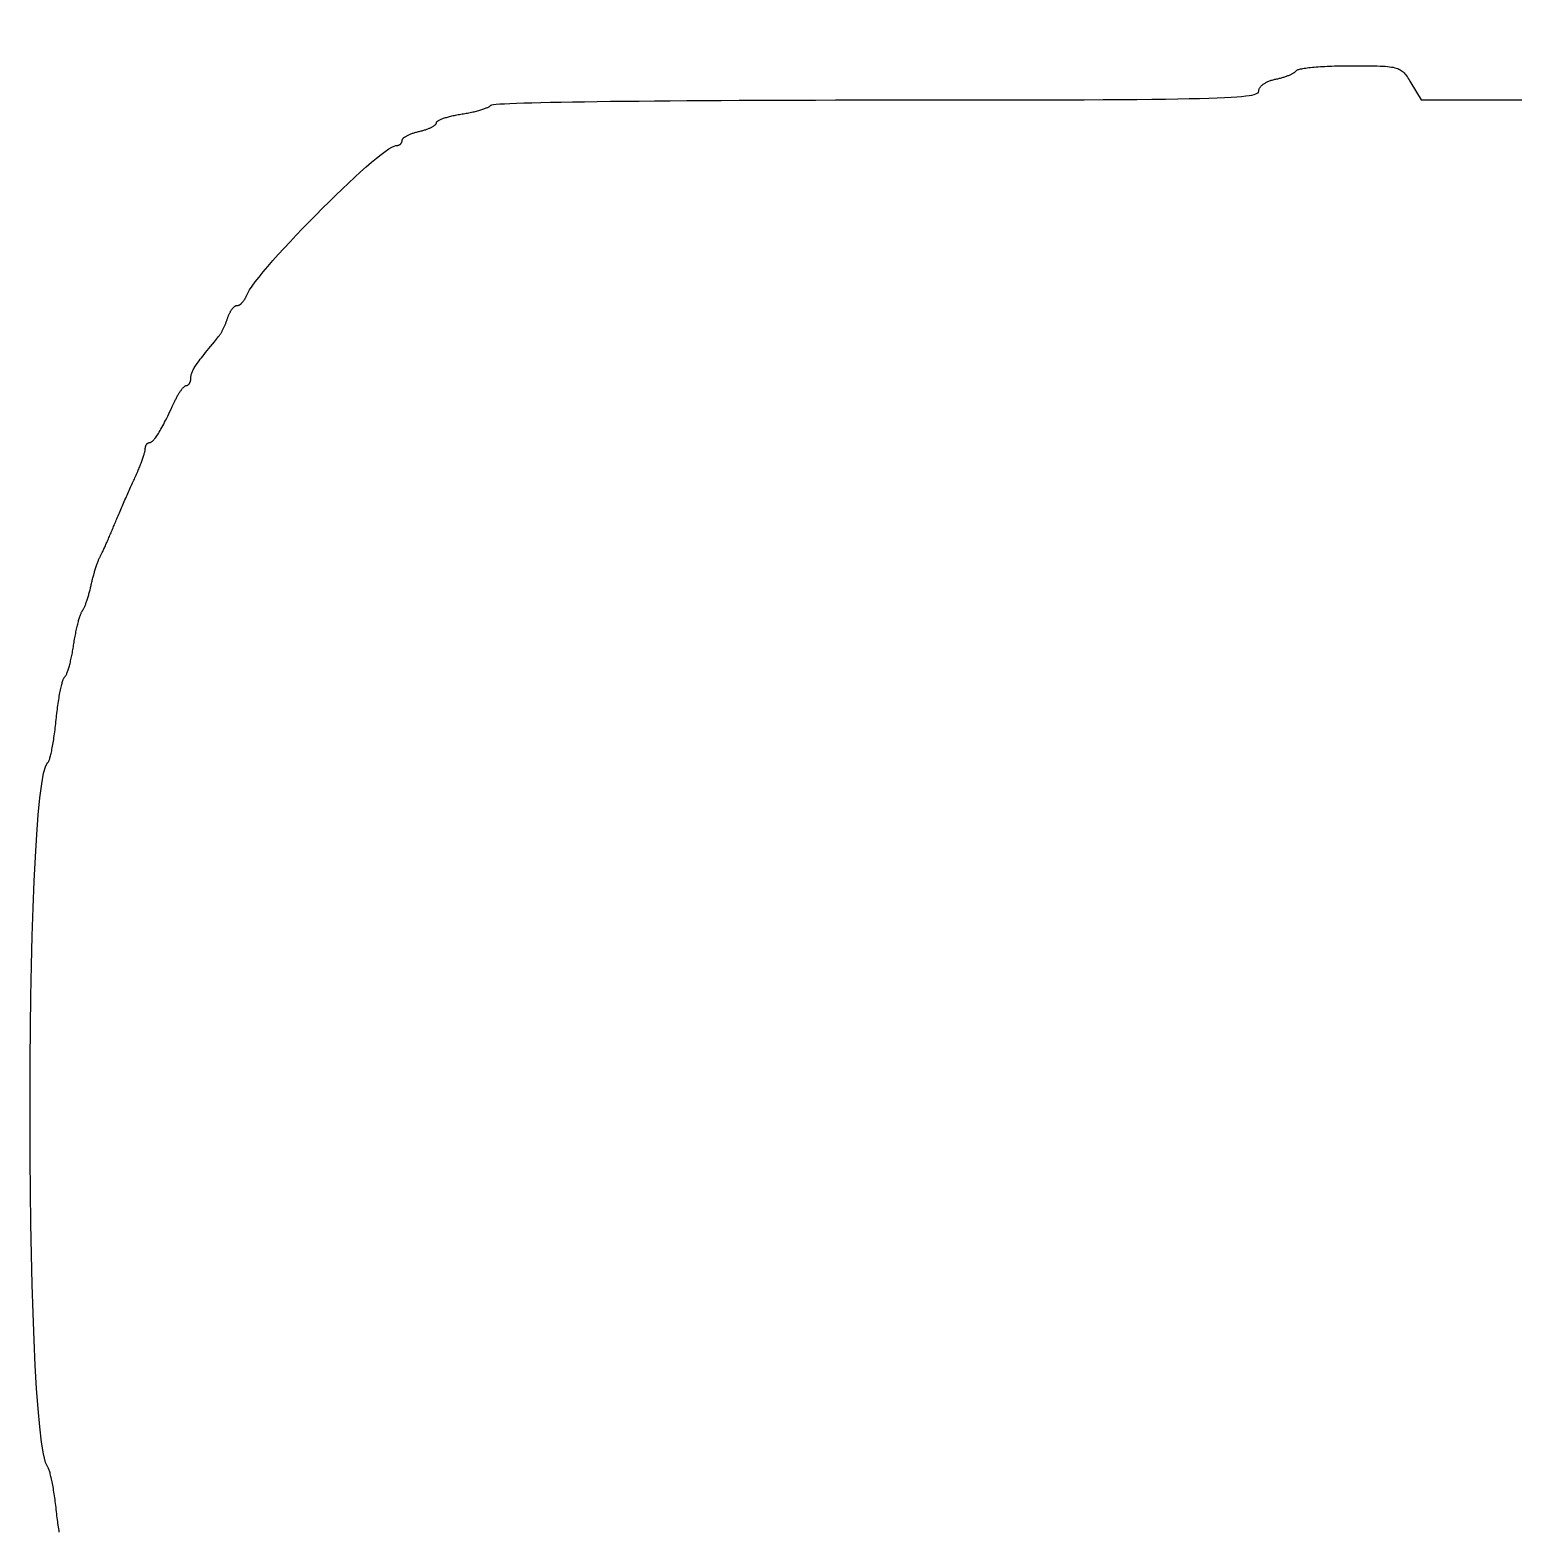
# Model space of a CAD drawing. Extents: x 30.9 to 78.4, y 89.6 to 108.4.
# Drawn here: x 33.6 to 42.53, y 98.44 to 107.47 of the extents above; entities that cross this region are included whole.
import ezdxf

# ---------------------------------------------------------------- set-up
doc = ezdxf.new("R2010")
doc.units = 0
doc.layers.get('0').update_dxf_attribs({"linetype": 'CONTINUOUS'})

msp = doc.modelspace()

# ---------------------------------------------------------------- linework, layer by layer
at = {"color": 7}
for points in [[(41.9101, 107.15), (41.971, 107.0469), (47.1515, 107.0469), (52.332, 107.0469), (52.3374, 107.4678)], [(41.098, 107.1725), (41.1035, 107.1736), (41.109, 107.1748), (41.1145, 107.1761), (41.1199, 107.1774), (41.1253, 107.1788), (41.1306, 107.1803), (41.1359, 107.1818), (41.1411, 107.1833), (41.1462, 107.1849), (41.1512, 107.1865), (41.1561, 107.1881), (41.1609, 107.1898), (41.1656, 107.1915), (41.1701, 107.1933), (41.1746, 107.195), (41.1789, 107.1968), (41.183, 107.1986), (41.187, 107.2004), (41.1908, 107.2022), (41.1944, 107.204), (41.1979, 107.2058), (41.2011, 107.2077), (41.2042, 107.2095), (41.207, 107.2112), (41.2096, 107.213), (41.212, 107.2148), (41.2142, 107.2165), (41.2161, 107.2182), (41.2178, 107.2199), (41.2192, 107.2215), (41.2203, 107.2232)], [(41.2203, 107.2232), (41.2217, 107.2247), (41.2239, 107.2263), (41.2269, 107.2278), (41.2307, 107.2294), (41.2353, 107.2308), (41.2406, 107.2323), (41.2466, 107.2337), (41.2533, 107.2351), (41.2606, 107.2365), (41.2686, 107.2378), (41.2772, 107.2391), (41.2864, 107.2403), (41.2962, 107.2415), (41.3065, 107.2427), (41.3174, 107.2438), (41.3287, 107.2448), (41.3406, 107.2458), (41.3529, 107.2467), (41.3656, 107.2476), (41.3787, 107.2485), (41.3923, 107.2492), (41.4062, 107.2499), (41.4204, 107.2506), (41.435, 107.2511), (41.4499, 107.2516), (41.465, 107.2521), (41.4804, 107.2524), (41.496, 107.2527), (41.5118, 107.2529), (41.5278, 107.253), (41.544, 107.2531)], [(41.544, 107.2531), (41.5724, 107.2531), (41.599, 107.253), (41.6238, 107.253), (41.647, 107.2528), (41.6686, 107.2526), (41.6887, 107.2523), (41.7074, 107.2518), (41.7246, 107.2512), (41.7406, 107.2504), (41.7554, 107.2494), (41.769, 107.2483), (41.7815, 107.2469), (41.7931, 107.2452), (41.8037, 107.2433), (41.8134, 107.2411), (41.8223, 107.2386), (41.8305, 107.2357), (41.8381, 107.2325), (41.8451, 107.229), (41.8516, 107.225), (41.8576, 107.2207), (41.8633, 107.2159), (41.8687, 107.2106), (41.8739, 107.2049), (41.8789, 107.1987), (41.8839, 107.192), (41.8889, 107.1847), (41.8939, 107.1769), (41.8991, 107.1686), (41.9045, 107.1596), (41.9101, 107.15)], [(40.9942, 107.0993), (40.9944, 107.1023), (40.9947, 107.1053), (40.9954, 107.1082), (40.9963, 107.1112), (40.9975, 107.1141), (40.9988, 107.117), (41.0005, 107.1199), (41.0023, 107.1228), (41.0044, 107.1256), (41.0067, 107.1284), (41.0093, 107.1311), (41.012, 107.1338), (41.015, 107.1365), (41.0181, 107.1391), (41.0215, 107.1416), (41.025, 107.1441), (41.0288, 107.1466), (41.0327, 107.1489), (41.0368, 107.1512), (41.041, 107.1535), (41.0455, 107.1557), (41.0501, 107.1577), (41.0548, 107.1597), (41.0597, 107.1617), (41.0648, 107.1635), (41.07, 107.1652), (41.0753, 107.1669), (41.0808, 107.1685), (41.0864, 107.1699), (41.0922, 107.1712), (41.098, 107.1725)], [(36.3757, 107.0165), (36.3798, 107.0182), (36.39, 107.0198), (36.4062, 107.0214), (36.4282, 107.023), (36.4559, 107.0245), (36.4891, 107.026), (36.5277, 107.0274), (36.5716, 107.0289), (36.6205, 107.0303), (36.6744, 107.0316), (36.7331, 107.0329), (36.7965, 107.0342), (36.8644, 107.0354), (36.9366, 107.0365), (37.0131, 107.0376), (37.0937, 107.0387), (37.1782, 107.0397), (37.2665, 107.0406), (37.3585, 107.0415), (37.4539, 107.0423), (37.5528, 107.0431), (37.6548, 107.0438), (37.76, 107.0444), (37.868, 107.045), (37.9789, 107.0455), (38.0923, 107.0459), (38.2083, 107.0463), (38.3267, 107.0466), (38.4472, 107.0468), (38.5698, 107.0469), (38.6943, 107.0469)], [(38.6943, 107.0469), (38.8861, 107.047), (39.067, 107.047), (39.2375, 107.0471), (39.3978, 107.0473), (39.5483, 107.0475), (39.6891, 107.0479), (39.8207, 107.0482), (39.9434, 107.0487), (40.0574, 107.0493), (40.163, 107.05), (40.2607, 107.0507), (40.3505, 107.0516), (40.433, 107.0526), (40.5083, 107.0538), (40.5768, 107.055), (40.6388, 107.0564), (40.6946, 107.058), (40.7444, 107.0597), (40.7887, 107.0616), (40.8277, 107.0636), (40.8617, 107.0659), (40.891, 107.0683), (40.9159, 107.0709), (40.9367, 107.0737), (40.9538, 107.0767), (40.9674, 107.0799), (40.9779, 107.0833), (40.9855, 107.087), (40.9905, 107.0908), (40.9934, 107.095), (40.9942, 107.0993)], [(36.0468, 106.9101), (36.047, 106.9117), (36.0477, 106.9134), (36.0487, 106.915), (36.0502, 106.9168), (36.052, 106.9185), (36.0543, 106.9203), (36.0569, 106.9221), (36.0598, 106.9239), (36.0631, 106.9257), (36.0668, 106.9276), (36.0708, 106.9294), (36.075, 106.9313), (36.0796, 106.9332), (36.0845, 106.935), (36.0897, 106.9369), (36.0951, 106.9387), (36.1008, 106.9406), (36.1068, 106.9424), (36.113, 106.9442), (36.1194, 106.946), (36.126, 106.9477), (36.1328, 106.9494), (36.1399, 106.9511), (36.1471, 106.9528), (36.1545, 106.9544), (36.162, 106.9559), (36.1697, 106.9574), (36.1776, 106.9589), (36.1856, 106.9603), (36.1937, 106.9616), (36.2019, 106.9629)], [(36.2019, 106.9629), (36.2101, 106.9642), (36.2183, 106.9655), (36.2264, 106.9669), (36.2344, 106.9684), (36.2423, 106.9699), (36.2501, 106.9715), (36.2578, 106.9731), (36.2654, 106.9747), (36.2728, 106.9765), (36.2801, 106.9782), (36.2872, 106.98), (36.2942, 106.9818), (36.3009, 106.9836), (36.3075, 106.9854), (36.3138, 106.9873), (36.3199, 106.9892), (36.3257, 106.9911), (36.3313, 106.993), (36.3367, 106.9949), (36.3417, 106.9968), (36.3465, 106.9987), (36.351, 107.0006), (36.3552, 107.0024), (36.359, 107.0043), (36.3625, 107.0061), (36.3656, 107.008), (36.3684, 107.0097), (36.3708, 107.0115), (36.3728, 107.0132), (36.3745, 107.0149), (36.3757, 107.0165)], [(35.8407, 106.8037), (35.8408, 106.8054), (35.8413, 106.8072), (35.842, 106.8089), (35.8429, 106.8108), (35.8442, 106.8126), (35.8456, 106.8145), (35.8474, 106.8163), (35.8493, 106.8183), (35.8515, 106.8202), (35.854, 106.8221), (35.8566, 106.824), (35.8594, 106.826), (35.8625, 106.8279), (35.8657, 106.8298), (35.8692, 106.8317), (35.8728, 106.8336), (35.8766, 106.8355), (35.8805, 106.8374), (35.8847, 106.8392), (35.8889, 106.841), (35.8933, 106.8428), (35.8979, 106.8446), (35.9025, 106.8463), (35.9073, 106.8479), (35.9123, 106.8495), (35.9173, 106.8511), (35.9224, 106.8526), (35.9276, 106.854), (35.9329, 106.8554), (35.9383, 106.8567), (35.9438, 106.858)], [(35.9438, 106.858), (35.9492, 106.8592), (35.9546, 106.8605), (35.9599, 106.8619), (35.9651, 106.8633), (35.9702, 106.8648), (35.9753, 106.8663), (35.9802, 106.8679), (35.985, 106.8695), (35.9896, 106.8712), (35.9942, 106.8729), (35.9986, 106.8746), (36.0029, 106.8763), (36.007, 106.8781), (36.0109, 106.8799), (36.0147, 106.8817), (36.0183, 106.8836), (36.0218, 106.8854), (36.025, 106.8872), (36.0281, 106.8891), (36.0309, 106.8909), (36.0336, 106.8928), (36.036, 106.8946), (36.0382, 106.8964), (36.0401, 106.8982), (36.0419, 106.9), (36.0434, 106.9018), (36.0446, 106.9035), (36.0456, 106.9052), (36.0463, 106.9069), (36.0467, 106.9085), (36.0468, 106.9101)], [(34.9034, 105.869), (34.911, 105.8849), (34.9226, 105.9043), (34.938, 105.927), (34.957, 105.9528), (34.9792, 105.9812), (35.0045, 106.0121), (35.0324, 106.0452), (35.0628, 106.0801), (35.0954, 106.1167), (35.1299, 106.1546), (35.1659, 106.1936), (35.2033, 106.2334), (35.2418, 106.2737), (35.2811, 106.3142), (35.3209, 106.3547), (35.3609, 106.3949), (35.4009, 106.4345), (35.4406, 106.4732), (35.4797, 106.5108), (35.518, 106.547), (35.5551, 106.5814), (35.5908, 106.6139), (35.6248, 106.6442), (35.6569, 106.6719), (35.6867, 106.6968), (35.714, 106.7187), (35.7385, 106.7372), (35.76, 106.752), (35.7781, 106.763), (35.7926, 106.7698), (35.8032, 106.7721)], [(35.8032, 106.7721), (35.8052, 106.7721), (35.8072, 106.7723), (35.8091, 106.7725), (35.811, 106.7728), (35.8129, 106.7731), (35.8147, 106.7736), (35.8165, 106.7741), (35.8182, 106.7747), (35.8199, 106.7754), (35.8216, 106.7762), (35.8232, 106.777), (35.8247, 106.7778), (35.8262, 106.7788), (35.8276, 106.7798), (35.829, 106.7808), (35.8303, 106.7819), (35.8316, 106.7831), (35.8328, 106.7843), (35.8339, 106.7856), (35.8349, 106.7869), (35.8359, 106.7882), (35.8367, 106.7896), (35.8375, 106.7911), (35.8383, 106.7925), (35.8389, 106.794), (35.8394, 106.7956), (35.8399, 106.7972), (35.8402, 106.7988), (35.8405, 106.8004), (35.8406, 106.802), (35.8407, 106.8037)], [(34.8477, 105.8101), (34.8495, 105.8102), (34.8513, 105.8104), (34.8532, 105.8108), (34.8551, 105.8114), (34.857, 105.8121), (34.8589, 105.8129), (34.8609, 105.8139), (34.8629, 105.815), (34.8649, 105.8163), (34.8668, 105.8177), (34.8688, 105.8192), (34.8708, 105.8208), (34.8728, 105.8225), (34.8748, 105.8244), (34.8768, 105.8264), (34.8787, 105.8284), (34.8807, 105.8306), (34.8826, 105.8328), (34.8845, 105.8352), (34.8863, 105.8376), (34.8881, 105.8402), (34.8899, 105.8428), (34.8916, 105.8454), (34.8933, 105.8482), (34.8949, 105.851), (34.8965, 105.8538), (34.898, 105.8568), (34.8995, 105.8597), (34.9009, 105.8628), (34.9022, 105.8658), (34.9034, 105.869)], [(34.7909, 105.7354), (34.7922, 105.7394), (34.7936, 105.7433), (34.795, 105.7471), (34.7965, 105.7509), (34.7981, 105.7546), (34.7997, 105.7582), (34.8014, 105.7618), (34.8032, 105.7653), (34.8049, 105.7687), (34.8068, 105.772), (34.8086, 105.7752), (34.8105, 105.7782), (34.8125, 105.7812), (34.8144, 105.7841), (34.8164, 105.7868), (34.8184, 105.7895), (34.8204, 105.7919), (34.8224, 105.7943), (34.8244, 105.7965), (34.8265, 105.7986), (34.8285, 105.8005), (34.8305, 105.8022), (34.8325, 105.8038), (34.8345, 105.8053), (34.8365, 105.8065), (34.8384, 105.8076), (34.8404, 105.8085), (34.8423, 105.8092), (34.8441, 105.8097), (34.8459, 105.81), (34.8477, 105.8101)], [(34.7364, 105.6238), (34.7381, 105.6258), (34.7398, 105.6281), (34.7415, 105.6305), (34.7433, 105.6331), (34.7451, 105.6358), (34.747, 105.6387), (34.7488, 105.6417), (34.7507, 105.6448), (34.7526, 105.6481), (34.7545, 105.6515), (34.7565, 105.655), (34.7584, 105.6586), (34.7603, 105.6623), (34.7623, 105.666), (34.7642, 105.6699), (34.7661, 105.6738), (34.768, 105.6778), (34.7699, 105.6818), (34.7717, 105.6859), (34.7736, 105.69), (34.7754, 105.6941), (34.7771, 105.6983), (34.7789, 105.7025), (34.7805, 105.7067), (34.7822, 105.7108), (34.7838, 105.715), (34.7853, 105.7192), (34.7868, 105.7233), (34.7883, 105.7274), (34.7896, 105.7314), (34.7909, 105.7354)], [(34.5695, 105.3754), (34.5696, 105.3793), (34.5698, 105.3832), (34.5703, 105.3872), (34.5709, 105.3912), (34.5718, 105.3953), (34.573, 105.3996), (34.5744, 105.404), (34.5761, 105.4085), (34.5781, 105.4133), (34.5804, 105.4182), (34.5831, 105.4235), (34.5861, 105.429), (34.5895, 105.4348), (34.5933, 105.441), (34.5975, 105.4475), (34.6022, 105.4544), (34.6073, 105.4618), (34.6128, 105.4695), (34.6189, 105.4778), (34.6255, 105.4866), (34.6326, 105.4958), (34.6402, 105.5057), (34.6484, 105.5161), (34.6572, 105.5271), (34.6665, 105.5388), (34.6765, 105.5511), (34.6872, 105.5642), (34.6985, 105.5779), (34.7104, 105.5924), (34.7231, 105.6077), (34.7364, 105.6238)], [(34.4726, 105.2346), (34.4749, 105.2396), (34.4773, 105.2445), (34.4797, 105.2494), (34.4821, 105.2542), (34.4846, 105.2589), (34.4871, 105.2635), (34.4896, 105.268), (34.4921, 105.2724), (34.4947, 105.2767), (34.4972, 105.2808), (34.4997, 105.2849), (34.5023, 105.2888), (34.5048, 105.2926), (34.5073, 105.2962), (34.5098, 105.2997), (34.5122, 105.303), (34.5147, 105.3061), (34.5171, 105.3091), (34.5194, 105.3119), (34.5217, 105.3145), (34.524, 105.3169), (34.5262, 105.3192), (34.5283, 105.3212), (34.5304, 105.323), (34.5324, 105.3246), (34.5343, 105.3259), (34.5362, 105.327), (34.5379, 105.3279), (34.5396, 105.3286), (34.5412, 105.329), (34.5427, 105.3291)], [(34.5427, 105.3291), (34.5441, 105.3292), (34.5455, 105.3293), (34.5469, 105.3297), (34.5482, 105.3301), (34.5495, 105.3307), (34.5509, 105.3313), (34.5521, 105.3321), (34.5534, 105.333), (34.5546, 105.334), (34.5558, 105.3351), (34.5569, 105.3362), (34.558, 105.3375), (34.5591, 105.3389), (34.5601, 105.3403), (34.5611, 105.3419), (34.5621, 105.3435), (34.563, 105.3452), (34.5638, 105.347), (34.5646, 105.3488), (34.5653, 105.3507), (34.566, 105.3527), (34.5667, 105.3548), (34.5672, 105.3569), (34.5677, 105.359), (34.5682, 105.3612), (34.5686, 105.3635), (34.5689, 105.3658), (34.5692, 105.3681), (34.5693, 105.3705), (34.5694, 105.3729), (34.5695, 105.3754)], [(34.3208, 104.9855), (34.3235, 104.9858), (34.3262, 104.9865), (34.3291, 104.9876), (34.332, 104.9893), (34.3352, 104.9915), (34.3384, 104.9941), (34.3418, 104.9973), (34.3454, 105.0009), (34.3491, 105.0051), (34.3529, 105.0097), (34.3569, 105.0149), (34.361, 105.0206), (34.3653, 105.0268), (34.3697, 105.0336), (34.3743, 105.0409), (34.3791, 105.0487), (34.3841, 105.0571), (34.3892, 105.0661), (34.3945, 105.0755), (34.3999, 105.0856), (34.4056, 105.0962), (34.4114, 105.1074), (34.4174, 105.1192), (34.4236, 105.1315), (34.43, 105.1444), (34.4366, 105.158), (34.4434, 105.1721), (34.4504, 105.1868), (34.4576, 105.2021), (34.465, 105.2181), (34.4726, 105.2346)], [(34.2946, 104.9463), (34.2947, 104.9484), (34.2948, 104.9505), (34.295, 104.9525), (34.2952, 104.9545), (34.2955, 104.9564), (34.2959, 104.9583), (34.2963, 104.9602), (34.2968, 104.962), (34.2974, 104.9638), (34.298, 104.9655), (34.2987, 104.9672), (34.2994, 104.9688), (34.3002, 104.9704), (34.301, 104.9719), (34.3019, 104.9733), (34.3028, 104.9747), (34.3038, 104.976), (34.3048, 104.9772), (34.3058, 104.9784), (34.3069, 104.9795), (34.308, 104.9805), (34.3092, 104.9814), (34.3104, 104.9822), (34.3116, 104.983), (34.3128, 104.9836), (34.3141, 104.9842), (34.3154, 104.9847), (34.3167, 104.985), (34.3181, 104.9853), (34.3195, 104.9855), (34.3208, 104.9855)], [(34.2291, 104.766), (34.2325, 104.7735), (34.2359, 104.781), (34.2393, 104.7886), (34.2426, 104.7961), (34.2459, 104.8036), (34.2491, 104.811), (34.2522, 104.8184), (34.2553, 104.8257), (34.2582, 104.8329), (34.2611, 104.8401), (34.2639, 104.8471), (34.2667, 104.8541), (34.2693, 104.8609), (34.2718, 104.8675), (34.2742, 104.874), (34.2765, 104.8803), (34.2787, 104.8865), (34.2808, 104.8924), (34.2827, 104.8982), (34.2845, 104.9037), (34.2862, 104.909), (34.2877, 104.914), (34.2891, 104.9188), (34.2904, 104.9233), (34.2915, 104.9276), (34.2924, 104.9315), (34.2932, 104.9352), (34.2938, 104.9385), (34.2943, 104.9414), (34.2945, 104.9441), (34.2946, 104.9463)], [(34.1071, 104.4873), (34.1102, 104.4948), (34.1134, 104.5026), (34.1168, 104.5106), (34.1202, 104.5189), (34.1238, 104.5274), (34.1275, 104.5361), (34.1313, 104.545), (34.1352, 104.5541), (34.1391, 104.5634), (34.1432, 104.5728), (34.1472, 104.5823), (34.1514, 104.5919), (34.1556, 104.6015), (34.1598, 104.6112), (34.1641, 104.621), (34.1683, 104.6308), (34.1726, 104.6405), (34.1769, 104.6503), (34.1812, 104.66), (34.1855, 104.6696), (34.1897, 104.6792), (34.1939, 104.6887), (34.1981, 104.698), (34.2022, 104.7072), (34.2063, 104.7162), (34.2103, 104.7251), (34.2142, 104.7337), (34.2181, 104.7422), (34.2219, 104.7504), (34.2255, 104.7583), (34.2291, 104.766)], [(34.0225, 104.2973), (34.0241, 104.3002), (34.0258, 104.3036), (34.0276, 104.3072), (34.0296, 104.3112), (34.0316, 104.3154), (34.0338, 104.32), (34.0361, 104.3248), (34.0385, 104.3298), (34.041, 104.3352), (34.0436, 104.3407), (34.0462, 104.3465), (34.049, 104.3525), (34.0518, 104.3586), (34.0546, 104.365), (34.0576, 104.3715), (34.0605, 104.3782), (34.0635, 104.385), (34.0666, 104.3919), (34.0697, 104.399), (34.0728, 104.4061), (34.0759, 104.4133), (34.0791, 104.4206), (34.0822, 104.428), (34.0854, 104.4354), (34.0886, 104.4428), (34.0917, 104.4503), (34.0949, 104.4577), (34.098, 104.4652), (34.1011, 104.4726), (34.1041, 104.48), (34.1071, 104.4873)], [(33.9686, 104.1255), (33.97, 104.1318), (33.9715, 104.1383), (33.973, 104.1448), (33.9745, 104.1513), (33.9761, 104.1578), (33.9778, 104.1644), (33.9795, 104.171), (33.9812, 104.1775), (33.983, 104.184), (33.9848, 104.1905), (33.9866, 104.197), (33.9884, 104.2034), (33.9903, 104.2097), (33.9922, 104.2159), (33.994, 104.222), (33.9959, 104.2281), (33.9978, 104.234), (33.9997, 104.2398), (34.0016, 104.2454), (34.0035, 104.2509), (34.0053, 104.2562), (34.0072, 104.2613), (34.009, 104.2662), (34.0108, 104.2709), (34.0126, 104.2754), (34.0143, 104.2797), (34.0161, 104.2838), (34.0177, 104.2875), (34.0194, 104.2911), (34.0209, 104.2943), (34.0225, 104.2973)], [(33.9159, 103.972), (33.9174, 103.974), (33.9189, 103.9763), (33.9205, 103.9788), (33.9221, 103.9817), (33.9238, 103.9848), (33.9255, 103.9882), (33.9272, 103.9919), (33.929, 103.9957), (33.9307, 103.9998), (33.9325, 104.0041), (33.9343, 104.0087), (33.9362, 104.0134), (33.938, 104.0183), (33.9399, 104.0233), (33.9417, 104.0286), (33.9436, 104.034), (33.9454, 104.0395), (33.9472, 104.0451), (33.9491, 104.0509), (33.9509, 104.0568), (33.9527, 104.0628), (33.9544, 104.0688), (33.9562, 104.075), (33.9579, 104.0812), (33.9595, 104.0874), (33.9612, 104.0937), (33.9628, 104.1001), (33.9643, 104.1064), (33.9658, 104.1128), (33.9673, 104.1191), (33.9686, 104.1255)], [(33.8636, 103.7659), (33.865, 103.775), (33.8664, 103.7841), (33.8679, 103.7932), (33.8694, 103.8022), (33.871, 103.8111), (33.8726, 103.82), (33.8743, 103.8288), (33.876, 103.8374), (33.8777, 103.8459), (33.8794, 103.8543), (33.8812, 103.8626), (33.883, 103.8706), (33.8848, 103.8785), (33.8866, 103.8862), (33.8884, 103.8936), (33.8903, 103.9009), (33.8921, 103.9078), (33.894, 103.9146), (33.8958, 103.921), (33.8976, 103.9272), (33.8994, 103.9331), (33.9012, 103.9386), (33.903, 103.9438), (33.9047, 103.9487), (33.9064, 103.9532), (33.9081, 103.9574), (33.9098, 103.9611), (33.9114, 103.9645), (33.913, 103.9674), (33.9145, 103.9699), (33.9159, 103.972)], [(33.8106, 103.5759), (33.8121, 103.5771), (33.8137, 103.5788), (33.8153, 103.5809), (33.8169, 103.5834), (33.8186, 103.5864), (33.8203, 103.5897), (33.8221, 103.5935), (33.8238, 103.5976), (33.8256, 103.6021), (33.8275, 103.6069), (33.8293, 103.6121), (33.8312, 103.6176), (33.833, 103.6234), (33.8349, 103.6295), (33.8367, 103.6359), (33.8386, 103.6426), (33.8404, 103.6495), (33.8423, 103.6567), (33.8441, 103.664), (33.8459, 103.6717), (33.8477, 103.6795), (33.8495, 103.6875), (33.8512, 103.6957), (33.8529, 103.704), (33.8546, 103.7125), (33.8562, 103.7211), (33.8578, 103.7299), (33.8593, 103.7387), (33.8608, 103.7477), (33.8622, 103.7567), (33.8636, 103.7659)], [(33.7587, 103.3183), (33.76, 103.331), (33.7614, 103.3435), (33.7628, 103.356), (33.7643, 103.3683), (33.7658, 103.3804), (33.7674, 103.3923), (33.769, 103.4041), (33.7707, 103.4156), (33.7724, 103.4268), (33.7741, 103.4378), (33.7758, 103.4485), (33.7776, 103.4589), (33.7794, 103.469), (33.7812, 103.4788), (33.783, 103.4882), (33.7848, 103.4972), (33.7866, 103.5059), (33.7884, 103.5141), (33.7903, 103.5219), (33.7921, 103.5293), (33.7939, 103.5362), (33.7957, 103.5427), (33.7975, 103.5486), (33.7992, 103.554), (33.8009, 103.5589), (33.8026, 103.5632), (33.8043, 103.567), (33.8059, 103.5701), (33.8075, 103.5727), (33.8091, 103.5746), (33.8106, 103.5759)], [(33.7093, 103.0615), (33.7107, 103.0628), (33.7121, 103.0647), (33.7136, 103.0672), (33.7151, 103.0703), (33.7166, 103.074), (33.7182, 103.0783), (33.7198, 103.0831), (33.7215, 103.0885), (33.7231, 103.0944), (33.7248, 103.1008), (33.7265, 103.1077), (33.7282, 103.115), (33.73, 103.1228), (33.7317, 103.131), (33.7334, 103.1396), (33.7352, 103.1486), (33.7369, 103.158), (33.7386, 103.1677), (33.7403, 103.1778), (33.742, 103.1882), (33.7437, 103.1988), (33.7454, 103.2098), (33.747, 103.221), (33.7486, 103.2325), (33.7502, 103.2442), (33.7517, 103.2562), (33.7532, 103.2683), (33.7546, 103.2805), (33.7561, 103.293), (33.7574, 103.3056), (33.7587, 103.3183)], [(33.7082, 98.8198), (33.6948, 98.8488), (33.6823, 98.8999), (33.6707, 98.9715), (33.6599, 99.0622), (33.6501, 99.1703), (33.6412, 99.2943), (33.6332, 99.4327), (33.6261, 99.5839), (33.6199, 99.7465), (33.6145, 99.9187), (33.6101, 100.0993), (33.6066, 100.2864), (33.6039, 100.4788), (33.6022, 100.6747), (33.6014, 100.8726), (33.6014, 101.0711), (33.6023, 101.2686), (33.6042, 101.4634), (33.6069, 101.6542), (33.6105, 101.8393), (33.6151, 102.0172), (33.6205, 102.1864), (33.6268, 102.3453), (33.634, 102.4924), (33.6421, 102.6261), (33.651, 102.7449), (33.6609, 102.8473), (33.6717, 102.9317), (33.6833, 102.9965), (33.6959, 103.0403), (33.7093, 103.0615)], [(33.7607, 98.5522), (33.7593, 98.5645), (33.758, 98.5768), (33.7565, 98.5889), (33.7551, 98.601), (33.7535, 98.613), (33.7519, 98.6248), (33.7503, 98.6364), (33.7486, 98.6479), (33.7469, 98.6592), (33.7452, 98.6703), (33.7435, 98.6811), (33.7417, 98.6917), (33.7399, 98.702), (33.7381, 98.712), (33.7362, 98.7217), (33.7344, 98.7311), (33.7325, 98.7402), (33.7307, 98.7488), (33.7289, 98.7571), (33.727, 98.765), (33.7252, 98.7725), (33.7234, 98.7795), (33.7216, 98.7861), (33.7198, 98.7922), (33.718, 98.7978), (33.7163, 98.8028), (33.7146, 98.8074), (33.7129, 98.8114), (33.7113, 98.8148), (33.7097, 98.8176), (33.7082, 98.8198)], [(33.7777, 98.4288), (33.776, 98.4387), (33.7743, 98.449), (33.7726, 98.4595), (33.771, 98.4703), (33.7693, 98.4813), (33.7678, 98.4926), (33.7662, 98.5042), (33.7648, 98.5159), (33.7633, 98.5278), (33.762, 98.5399), (33.7607, 98.5522)]]:
    msp.add_lwpolyline(points, dxfattribs=at)

doc.saveas('drawing.dxf')
